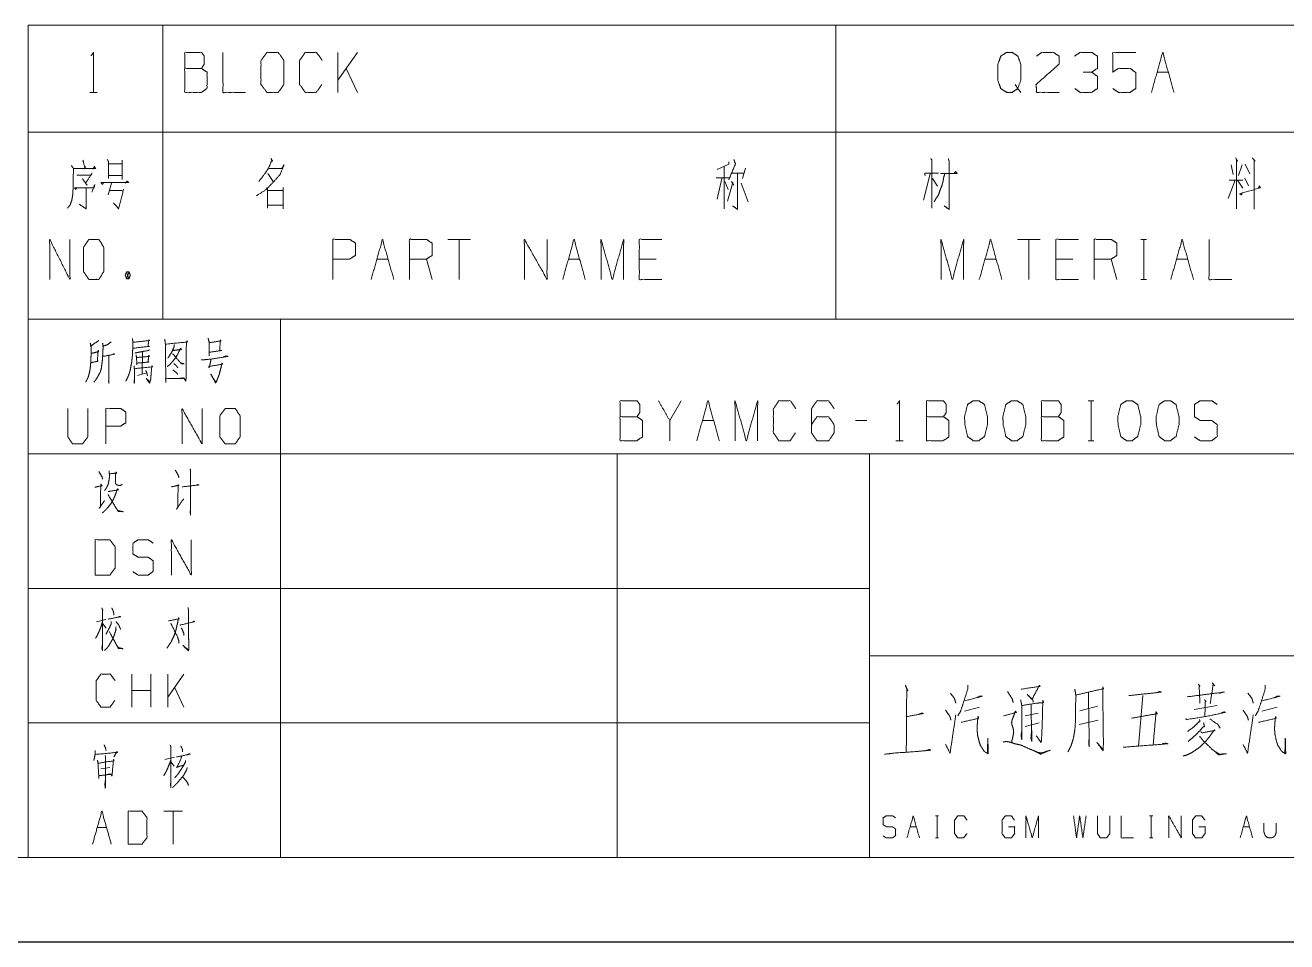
# Model space of a CAD drawing. Header units: millimetres. Extents: x 2210 to 79821, y -19430 to 2344.
# Drawn here: x 2444.6 to 2519.6, y 1492.8 to 1547.3 of the extents above; entities that cross this region are included whole.
import ezdxf

# ---------------------------------------------------------------- set-up
doc = ezdxf.new("R2010")
doc.units = ezdxf.units.MM
doc.layers.add('101', color=7, linetype='Continuous', true_color=0xffffff)

msp = doc.modelspace()

# ---------------------------------------------------------------- linework, layer by layer
msp.add_line((2209.782, 1492.822), (13049.157, 1492.822))
at = {"layer": '101', "color": 72, "linetype": 'Continuous', "lineweight": 18}
for p, q in [((2444.782, 1547.284), (2444.782, 1540.934)), ((2444.782, 1547.284), (2452.782, 1547.284)), ((2452.782, 1547.284), (2452.782, 1540.934)), ((2452.782, 1547.284), (2492.782, 1547.284)), ((2492.782, 1547.284), (2492.782, 1540.934)), ((2492.782, 1547.284), (2522.782, 1547.284)), ((2464.353, 1545.672), (2463.187, 1544.022)), ((2463.187, 1543.297), (2463.187, 1545.672)), ((2464.353, 1543.297), (2463.682, 1544.722)), ((2511.869, 1544.497), (2512.54, 1544.497)), ((2448.451, 1543.297), (2448.875, 1543.297)), ((2444.782, 1540.934), (2452.782, 1540.934)), ((2444.782, 1540.934), (2444.782, 1529.822)), ((2452.782, 1540.934), (2492.782, 1540.934)), ((2452.782, 1540.934), (2452.782, 1529.822)), ((2492.782, 1540.934), (2522.782, 1540.934)), ((2492.782, 1540.934), (2492.782, 1529.822)), ((2450.373, 1539.272), (2450.373, 1538.122)), ((2449.542, 1539.047), (2450.358, 1539.047)), ((2459.013, 1538.472), (2459.331, 1537.997)), ((2486.136, 1538.897), (2486.136, 1536.372)), ((2486.561, 1538.497), (2487.338, 1538.497)), ((2487.409, 1538.797), (2487.232, 1538.172)), ((2498.383, 1538.447), (2497.994, 1536.897)), ((2516.276, 1538.997), (2516.4, 1538.422)), ((2516.93, 1538.997), (2516.718, 1538.347)), ((2517.107, 1539.022), (2517.39, 1538.447)), ((2449.542, 1538.347), (2450.358, 1538.347)), ((2449.73, 1537.897), (2449.542, 1537.197)), ((2485.659, 1538.222), (2486.419, 1538.222)), ((2485.995, 1538.172), (2485.73, 1536.947)), ((2486.172, 1537.997), (2486.384, 1537.522)), ((2486.649, 1537.947), (2486.331, 1536.822)), ((2486.578, 1537.997), (2486.72, 1537.772)), ((2487.162, 1537.897), (2487.568, 1536.797)), ((2498.524, 1538.172), (2498.825, 1537.722)), ((2516.506, 1538.072), (2516.1, 1536.997)), ((2516.153, 1538.072), (2516.966, 1538.072)), ((2516.648, 1538.072), (2516.966, 1537.597)), ((2517.089, 1538.197), (2517.302, 1537.747)), ((2449.589, 1537.472), (2450.373, 1537.472)), ((2471.061, 1534.559), (2469.717, 1534.559)), ((2470.389, 1534.559), (2470.389, 1532.184)), ((2504.925, 1534.559), (2503.582, 1534.559)), ((2504.253, 1534.559), (2504.253, 1532.184)), ((2510.906, 1534.559), (2511.242, 1534.559)), ((2511.083, 1534.559), (2511.083, 1532.184)), ((2465.5, 1533.384), (2466.172, 1533.384)), ((2468.784, 1532.184), (2468.448, 1533.384)), ((2476.883, 1533.384), (2477.554, 1533.384)), ((2482.107, 1533.384), (2481.1, 1533.384)), ((2501.641, 1533.384), (2502.313, 1533.384)), ((2506.866, 1533.384), (2505.858, 1533.384)), ((2509.478, 1532.184), (2509.142, 1533.384)), ((2513.024, 1533.384), (2513.695, 1533.384)), ((2450.628, 1532.634), (2450.769, 1532.209)), ((2510.906, 1532.184), (2511.242, 1532.184)), ((2444.782, 1529.822), (2452.782, 1529.822)), ((2452.782, 1529.822), (2492.782, 1529.822)), ((2492.782, 1529.822), (2522.782, 1529.822)), ((2451.574, 1527.869), (2451.558, 1526.567)), ((2451.277, 1526.478), (2451.824, 1526.633)), ((2483.578, 1524.972), (2482.907, 1523.797)), ((2507.771, 1524.972), (2508.107, 1524.972)), ((2507.948, 1524.972), (2507.948, 1522.597)), ((2484.847, 1523.797), (2485.519, 1523.797)), ((2494.625, 1523.797), (2493.953, 1523.797)), ((2496.353, 1522.597), (2496.778, 1522.597)), ((2507.771, 1522.597), (2508.107, 1522.597)), ((2449.399, 1511.972), (2448.842, 1511.827)), ((2449.208, 1511.723), (2449.413, 1511.454)), ((2450.949, 1506.766), (2450.949, 1508.732)), ((2452.062, 1506.766), (2452.062, 1508.732)), ((2453.071, 1506.766), (2453.071, 1508.732)), ((2454.037, 1508.732), (2453.071, 1507.366)), ((2452.062, 1507.759), (2450.949, 1507.759)), ((2454.037, 1506.766), (2453.481, 1507.946)), ((2511.029, 1507.448), (2510.761, 1504.447)), ((2500.421, 1506.517), (2501.324, 1506.758)), ((2504.03, 1506.241), (2504.811, 1506.413)), ((2508.322, 1506.827), (2507.274, 1506.551)), ((2514.077, 1506.62), (2515.443, 1506.862)), ((2518.101, 1506.517), (2519.003, 1506.758)), ((2504.03, 1505.62), (2504.86, 1505.827)), ((2507.249, 1505.723), (2508.371, 1505.999)), ((2453.477, 1503.786), (2452.907, 1503.662)), ((2453.272, 1503.496), (2453.463, 1503.248)), ((2449.103, 1503.103), (2449.629, 1503.186)), ((2453.96, 1500.588), (2452.848, 1500.588)), ((2453.404, 1500.588), (2453.404, 1498.621)), ((2498.695, 1500.307), (2498.88, 1500.307)), ((2498.792, 1500.307), (2498.792, 1498.996)), ((2511.424, 1500.307), (2511.609, 1500.307)), ((2511.521, 1500.307), (2511.521, 1498.996)), ((2448.883, 1499.615), (2449.439, 1499.615)), ((2497.192, 1499.658), (2497.563, 1499.658)), ((2516.993, 1499.658), (2517.364, 1499.658)), ((2498.695, 1498.996), (2498.88, 1498.996)), ((2511.424, 1498.996), (2511.609, 1498.996))]:
    msp.add_line(p, q, dxfattribs=at)
at = {"layer": '101', "color": 133, "linetype": 'Continuous', "lineweight": 18}
for p, q in [((2444.782, 1529.822), (2444.782, 1497.822)), ((2444.782, 1529.822), (2624.782, 1529.822)), ((2459.782, 1529.822), (2459.782, 1497.822)), ((2444.782, 1521.822), (2624.782, 1521.822)), ((2479.782, 1521.822), (2479.782, 1497.822)), ((2494.782, 1521.822), (2494.782, 1497.822)), ((2444.782, 1513.822), (2494.782, 1513.822)), ((2494.782, 1509.822), (2603.782, 1509.822)), ((2444.782, 1505.822), (2494.782, 1505.822)), ((2234.782, 1497.822), (2624.782, 1497.822)), ((2444.782, 1497.822), (2624.782, 1497.822)), ((2209.782, 1492.822), (2629.782, 1492.822))]:
    msp.add_line(p, q, dxfattribs=at)
at = {"layer": '101', "color": 72, "linetype": 'Continuous', "lineweight": 18}
for points, knots in [([(2448.521, 1545.472), (2448.663, 1545.672), (2448.663, 1543.297)], [0, 0, 0.093491, 1, 1]), ([(2454.081, 1544.722), (2454.081, 1545.672), (2455.088, 1545.672), (2455.247, 1545.447), (2455.247, 1544.972), (2455.088, 1544.722), (2454.081, 1544.722), (2454.081, 1543.297), (2455.071, 1543.297), (2455.407, 1543.522), (2455.407, 1544.497), (2455.088, 1544.722)], [0, 0, 0.115917, 0.238846, 0.272468, 0.330427, 0.366584, 0.489512, 0.663388, 0.78416, 0.833484, 0.952452, 1, 1]), ([(2456.357, 1545.672), (2456.357, 1543.297), (2457.701, 1543.297)], [0, 0, 0.638733, 1, 1]), ([(2458.97, 1543.297), (2459.641, 1543.297), (2459.977, 1543.772), (2459.977, 1545.197), (2459.641, 1545.672), (2458.97, 1545.672), (2458.616, 1545.197), (2458.616, 1543.772), (2458.97, 1543.297)], [0, 0, 0.102684, 0.191619, 0.409477, 0.498411, 0.601095, 0.691619, 0.909477, 1, 1]), ([(2462.236, 1543.772), (2461.9, 1543.297), (2461.246, 1543.297), (2460.91, 1543.772), (2460.91, 1545.197), (2461.246, 1545.672), (2461.918, 1545.672), (2462.254, 1545.197)], [0, 0, 0.11457, 0.243368, 0.357935, 0.638584, 0.753151, 0.88543, 1, 1]), ([(2503.435, 1543.772), (2503.594, 1543.522), (2503.258, 1543.297), (2502.922, 1543.297), (2502.586, 1543.522), (2502.409, 1543.997), (2502.409, 1544.972), (2502.586, 1545.447), (2502.922, 1545.672), (2503.258, 1545.672), (2503.594, 1545.447), (2503.77, 1544.972), (2503.77, 1544.022), (2503.594, 1543.522), (2503.77, 1543.297)], [0, 0, 0.043279, 0.102317, 0.151367, 0.210407, 0.284429, 0.426831, 0.500853, 0.559894, 0.608944, 0.667982, 0.742004, 0.880755, 0.958211, 1, 1]), ([(2504.704, 1545.447), (2505.022, 1545.672), (2505.711, 1545.672), (2506.047, 1545.447), (2506.047, 1544.972), (2504.686, 1543.772), (2504.704, 1543.297), (2506.047, 1543.297)], [0, 0, 0.069691, 0.192979, 0.265274, 0.350227, 0.674741, 0.759752, 1, 1]), ([(2507.988, 1544.497), (2508.323, 1544.722), (2508.323, 1545.447), (2507.988, 1545.672), (2507.298, 1545.672), (2506.962, 1545.447)], [0, 0, 0.153872, 0.429851, 0.583723, 0.846122, 1, 1]), ([(2509.239, 1543.522), (2509.575, 1543.297), (2510.264, 1543.297), (2510.6, 1543.522), (2510.6, 1544.472), (2510.264, 1544.722), (2509.575, 1544.722), (2509.239, 1544.497), (2509.239, 1545.672), (2510.6, 1545.672)], [0, 0, 0.062229, 0.168345, 0.230571, 0.376816, 0.441264, 0.547379, 0.609609, 0.79049, 1, 1]), ([(2506.98, 1543.522), (2507.298, 1543.297), (2507.988, 1543.297), (2508.323, 1543.522), (2508.323, 1544.247), (2507.988, 1544.497), (2507.475, 1544.497)], [0, 0, 0.124123, 0.34369, 0.472445, 0.703376, 0.836727, 1, 1]), ([(2448.035, 1539.272), (2448.145, 1538.822), (2448.177, 1538.897), (2448.13, 1538.722)], [0, 0, 0.638265, 0.750293, 1, 1]), ([(2449.479, 1539.297), (2449.558, 1539.197), (2449.558, 1538.172)], [0, 0, 0.110318, 1, 1]), ([(2459.208, 1539.372), (2459.314, 1539.197), (2459.261, 1539.272), (2459.066, 1538.797), (2458.836, 1538.447), (2458.483, 1537.997)], [0, 0, 0.113643, 0.164652, 0.449685, 0.682203, 1, 1]), ([(2486.72, 1539.297), (2486.808, 1539.047), (2486.419, 1538.097)], [0, 0, 0.205285, 1, 1]), ([(2498.418, 1539.372), (2498.489, 1539.272), (2498.489, 1536.422)], [0, 0, 0.041199, 1, 1]), ([(2499.461, 1539.347), (2499.514, 1539.197), (2499.514, 1536.347), (2499.213, 1536.547)], [0, 0, 0.047209, 0.892896, 1, 1]), ([(2516.542, 1539.397), (2516.648, 1539.197), (2516.595, 1539.272), (2516.595, 1536.372)], [0, 0, 0.070344, 0.098885, 1, 1]), ([(2517.531, 1539.397), (2517.708, 1539.197), (2517.637, 1539.272), (2517.637, 1536.347)], [0, 0, 0.081006, 0.11229, 1, 1]), ([(2447.345, 1538.947), (2447.471, 1538.772), (2447.439, 1537.272), (2447.376, 1536.897), (2447.267, 1536.597), (2447.125, 1536.422)], [0, 0, 0.081566, 0.649824, 0.793832, 0.914832, 1, 1]), ([(2447.486, 1538.772), (2448.788, 1538.772), (2448.71, 1538.897), (2448.632, 1538.722)], [0, 0, 0.79327, 0.883171, 1, 1]), ([(2447.675, 1538.372), (2448.49, 1538.372), (2448.584, 1538.497), (2448.192, 1537.897), (2448.286, 1537.772), (2448.004, 1538.172)], [0, 0, 0.349352, 0.41636, 0.723317, 0.790325, 1, 1]), ([(2459.101, 1538.772), (2459.862, 1538.772), (2459.985, 1538.997), (2459.755, 1538.422), (2459.331, 1537.947), (2458.925, 1537.522), (2458.341, 1537.147)], [0, 0, 0.213824, 0.286066, 0.460275, 0.639447, 0.80491, 1, 1]), ([(2486.419, 1539.172), (2486.419, 1539.022), (2485.73, 1538.722)], [0, 0, 0.166335, 1, 1]), ([(2486.932, 1538.497), (2486.932, 1536.347), (2486.649, 1536.547)], [0, 0, 0.861245, 1, 1]), ([(2498.082, 1538.347), (2498.065, 1538.497), (2498.878, 1538.497)], [0, 0, 0.156667, 1, 1]), ([(2499.249, 1538.447), (2499.178, 1538.197), (2499.143, 1537.972), (2499.072, 1537.722), (2498.966, 1537.472), (2498.878, 1537.197), (2498.736, 1536.997), (2498.63, 1536.797)], [0, 0, 0.146031, 0.274053, 0.420084, 0.572724, 0.735083, 0.872755, 1, 1]), ([(2499.001, 1538.472), (2499.991, 1538.472), (2499.903, 1538.597), (2499.797, 1538.472)], [0, 0, 0.757413, 0.874554, 1, 1]), ([(2447.69, 1537.647), (2447.596, 1537.522), (2447.549, 1537.622), (2448.694, 1537.622), (2448.741, 1537.822), (2448.569, 1537.372)], [0, 0, 0.074524, 0.127161, 0.67261, 0.770465, 1, 1]), ([(2449.244, 1537.897), (2449.197, 1537.822), (2449.103, 1537.947), (2450.75, 1537.947), (2450.656, 1538.022), (2450.546, 1537.897)], [0, 0, 0.040633, 0.112439, 0.86841, 0.923643, 1, 1]), ([(2516.93, 1537.322), (2516.877, 1537.197), (2516.771, 1537.272), (2518.009, 1537.622), (2517.956, 1537.747), (2517.885, 1537.597)], [0, 0, 0.073272, 0.143369, 0.837239, 0.91051, 1, 1]), ([(2448.224, 1537.647), (2448.224, 1536.372), (2447.816, 1536.647)], [0, 0, 0.721581, 1, 1]), ([(2450.452, 1537.547), (2450.154, 1536.372), (2449.856, 1536.722)], [0, 0, 0.725031, 1, 1]), ([(2458.942, 1537.622), (2458.995, 1537.547), (2458.995, 1536.422), (2458.995, 1536.597), (2459.932, 1536.597), (2459.932, 1536.372), (2459.932, 1537.647), (2459.932, 1537.472), (2459.031, 1537.472)], [0, 0, 0.018725, 0.248079, 0.283757, 0.474741, 0.520613, 0.780549, 0.816226, 1, 1]), ([(2446.061, 1532.184), (2446.061, 1534.559), (2447.254, 1532.184), (2447.254, 1534.559)], [0, 0, 0.320621, 0.679379, 1, 1]), ([(2448.384, 1532.184), (2448.98, 1532.184), (2449.278, 1532.659), (2449.278, 1534.084), (2448.98, 1534.559), (2448.384, 1534.559), (2448.07, 1534.084), (2448.07, 1532.659), (2448.384, 1532.184)], [0, 0, 0.094594, 0.183574, 0.409674, 0.498654, 0.593248, 0.683574, 0.909674, 1, 1]), ([(2462.888, 1532.184), (2462.888, 1534.559), (2463.895, 1534.559), (2464.231, 1534.334), (2464.231, 1533.609), (2463.878, 1533.384), (2462.888, 1533.384)], [0, 0, 0.401146, 0.571314, 0.639588, 0.762043, 0.832817, 1, 1]), ([(2467.441, 1532.184), (2467.441, 1534.559), (2468.448, 1534.559), (2468.784, 1534.334), (2468.784, 1533.609), (2468.448, 1533.384), (2467.441, 1533.384)], [0, 0, 0.400952, 0.571034, 0.639278, 0.761674, 0.829918, 1, 1]), ([(2474.27, 1532.184), (2474.27, 1534.559), (2475.614, 1532.184), (2475.614, 1534.559)], [0, 0, 0.317574, 0.682426, 1, 1]), ([(2478.823, 1532.184), (2478.823, 1534.559), (2479.495, 1532.184), (2480.166, 1534.559), (2480.166, 1532.184)], [0, 0, 0.245192, 0.5, 0.754808, 1, 1]), ([(2482.443, 1532.184), (2481.1, 1532.184), (2481.1, 1534.559), (2482.443, 1534.559)], [0, 0, 0.26539, 0.73461, 1, 1]), ([(2499.029, 1532.184), (2499.029, 1534.559), (2499.701, 1532.184), (2500.372, 1534.559), (2500.372, 1532.184)], [0, 0, 0.245192, 0.5, 0.754808, 1, 1]), ([(2507.202, 1532.184), (2505.858, 1532.184), (2505.858, 1534.559), (2507.202, 1534.559)], [0, 0, 0.26539, 0.73461, 1, 1]), ([(2508.135, 1532.184), (2508.135, 1534.559), (2509.142, 1534.559), (2509.478, 1534.334), (2509.478, 1533.609), (2509.142, 1533.384), (2508.135, 1533.384)], [0, 0, 0.400952, 0.571034, 0.639278, 0.761674, 0.829918, 1, 1]), ([(2514.964, 1534.559), (2514.964, 1532.184), (2516.307, 1532.184)], [0, 0, 0.638733, 1, 1]), ([(2450.628, 1532.209), (2450.769, 1532.209), (2450.847, 1532.434), (2450.769, 1532.634), (2450.628, 1532.634), (2450.549, 1532.434), (2450.628, 1532.209), (2450.769, 1532.634)], [0, 0, 0.086283, 0.23189, 0.363169, 0.449452, 0.580731, 0.726338, 1, 1]), ([(2448.983, 1528.554), (2448.921, 1528.51), (2448.499, 1528.223), (2448.468, 1528.399), (2448.515, 1528.223), (2448.515, 1527.649), (2448.499, 1527.295), (2448.484, 1527.052), (2448.452, 1526.81), (2448.406, 1526.589), (2448.343, 1526.368), (2448.265, 1526.213), (2448.203, 1526.081)], [0, 0, 0.024363, 0.186803, 0.243942, 0.302154, 0.485023, 0.597668, 0.675195, 0.753199, 0.825098, 0.898191, 0.953346, 1, 1]), ([(2448.546, 1527.229), (2448.577, 1527.251), (2448.936, 1527.317), (2448.89, 1527.295), (2448.936, 1527.98), (2448.968, 1527.891), (2448.53, 1527.781)], [0, 0, 0.022681, 0.239273, 0.269981, 0.676983, 0.732557, 1, 1]), ([(2449.717, 1528.466), (2449.467, 1528.289), (2449.233, 1528.223), (2449.202, 1528.399), (2449.233, 1528.134), (2449.217, 1527.869), (2449.202, 1527.582), (2449.186, 1527.339), (2449.155, 1527.119), (2449.124, 1526.876), (2449.077, 1526.699), (2448.999, 1526.567), (2448.921, 1526.412), (2448.843, 1526.28), (2448.765, 1526.169), (2448.687, 1526.081)], [0, 0, 0.096323, 0.172941, 0.229419, 0.31342, 0.396988, 0.487497, 0.564126, 0.634338, 0.711439, 0.768976, 0.817389, 0.871907, 0.92032, 0.962889, 1, 1]), ([(2450.981, 1528.664), (2450.996, 1528.466), (2450.996, 1528.112), (2450.981, 1527.781), (2450.965, 1527.56), (2450.934, 1527.273), (2450.887, 1527.03), (2450.84, 1526.765), (2450.778, 1526.567), (2450.7, 1526.368), (2450.575, 1526.125)], [0, 0, 0.076501, 0.212087, 0.339339, 0.424292, 0.535104, 0.630036, 0.733301, 0.813244, 0.895184, 1, 1]), ([(2451.028, 1528.443), (2451.995, 1528.554), (2451.949, 1528.598), (2451.902, 1528.201), (2451.98, 1528.201), (2451.012, 1528.09)], [0, 0, 0.39108, 0.416924, 0.577585, 0.60892, 1, 1]), ([(2451.98, 1528.002), (2451.933, 1527.958), (2451.543, 1527.891), (2451.324, 1527.847), (2451.121, 1527.803)], [0, 0, 0.07226, 0.516589, 0.766867, 1, 1]), ([(2452.9, 1528.62), (2452.932, 1528.333), (2452.963, 1526.059), (2452.947, 1526.302), (2454.055, 1526.302), (2453.977, 1526.324), (2453.821, 1526.302)], [0, 0, 0.069512, 0.617083, 0.675676, 0.942511, 0.962039, 1, 1]), ([(2452.947, 1528.333), (2454.258, 1528.466), (2454.212, 1528.532), (2454.18, 1528.333), (2454.165, 1526.346), (2454.149, 1526.125), (2454.04, 1526.302)], [0, 0, 0.32813, 0.348326, 0.398409, 0.893176, 0.948286, 1, 1]), ([(2453.384, 1527.98), (2453.447, 1527.958), (2453.884, 1528.024), (2453.837, 1528.09), (2453.634, 1527.671), (2453.478, 1527.45), (2453.337, 1527.273), (2453.197, 1527.119), (2453.041, 1527.008)], [0, 0, 0.033928, 0.260451, 0.302015, 0.540804, 0.679359, 0.795007, 0.902031, 1, 1]), ([(2453.462, 1528.311), (2453.462, 1528.201), (2453.322, 1527.869), (2453.15, 1527.604), (2453.072, 1527.494)], [0, 0, 0.119857, 0.510439, 0.853216, 1, 1]), ([(2455.475, 1528.686), (2455.538, 1528.421), (2455.538, 1527.649), (2455.538, 1527.847), (2456.287, 1527.958), (2456.162, 1527.958), (2456.194, 1528.51), (2456.209, 1528.598), (2456.24, 1528.532), (2456.131, 1528.51), (2455.538, 1528.421)], [0, 0, 0.076615, 0.294118, 0.350048, 0.563217, 0.598361, 0.753969, 0.779212, 0.799823, 0.831203, 1, 1]), ([(2449.217, 1527.604), (2449.92, 1527.737), (2449.873, 1527.759), (2449.795, 1527.715)], [0, 0, 0.834819, 0.895271, 1, 1]), ([(2449.576, 1527.649), (2449.576, 1526.015), (2449.561, 1526.125), (2449.576, 1526.302)], [0, 0, 0.849785, 0.907773, 1, 1]), ([(2451.199, 1527.693), (2451.215, 1527.538), (2451.246, 1527.097), (2451.231, 1527.207), (2451.964, 1527.273), (2451.902, 1527.273), (2451.949, 1527.671), (2451.98, 1527.604), (2451.215, 1527.538)], [0, 0, 0.056492, 0.217482, 0.258029, 0.525926, 0.548635, 0.694164, 0.720796, 1, 1]), ([(2453.353, 1527.737), (2453.4, 1527.737), (2453.884, 1527.163), (2454.055, 1527.163), (2453.884, 1527.207), (2453.806, 1527.251)], [0, 0, 0.037884, 0.645156, 0.784053, 0.927468, 1, 1]), ([(2455.054, 1527.406), (2455.257, 1527.406), (2455.663, 1527.45), (2456.662, 1527.604), (2456.553, 1527.627), (2456.396, 1527.582)], [0, 0, 0.107045, 0.322389, 0.855631, 0.914429, 1, 1]), ([(2455.647, 1527.45), (2455.538, 1526.92), (2455.507, 1527.008), (2456.334, 1527.141), (2456.287, 1527.229), (2456.287, 1527.141), (2456.194, 1526.765), (2456.131, 1526.523), (2456.053, 1526.324), (2455.991, 1526.169), (2455.944, 1526.059), (2455.913, 1526.037), (2455.632, 1526.545), (2455.928, 1526.081)], [0, 0, 0.136367, 0.159976, 0.371153, 0.396349, 0.418608, 0.516111, 0.579315, 0.633124, 0.675136, 0.705359, 0.714999, 0.861275, 1, 1]), ([(2451.074, 1527.052), (2451.09, 1526.854), (2451.106, 1526.346), (2451.09, 1526.015), (2451.074, 1526.103), (2451.106, 1526.324)], [0, 0, 0.147471, 0.523365, 0.768668, 0.835023, 1, 1]), ([(2451.106, 1526.876), (2452.167, 1526.986), (2452.136, 1527.052), (2452.12, 1526.942), (2452.074, 1526.434), (2452.058, 1526.235), (2451.995, 1526.015), (2451.793, 1526.302), (2452.011, 1526.081)], [0, 0, 0.374083, 0.399749, 0.43883, 0.61759, 0.687459, 0.767887, 0.891105, 1, 1]), ([(2451.777, 1526.765), (2451.839, 1526.589), (2451.871, 1526.456)], [0, 0, 0.579215, 1, 1]), ([(2453.369, 1526.81), (2453.572, 1526.655), (2453.665, 1526.545)], [0, 0, 0.637944, 1, 1]), ([(2453.431, 1527.185), (2453.603, 1527.03), (2453.681, 1526.92)], [0, 0, 0.630834, 1, 1]), ([(2479.959, 1524.022), (2479.959, 1524.972), (2480.966, 1524.972), (2481.125, 1524.747), (2481.125, 1524.272), (2480.966, 1524.022), (2479.959, 1524.022), (2479.959, 1522.597), (2480.948, 1522.597), (2481.284, 1522.822), (2481.284, 1523.797), (2480.966, 1524.022)], [0, 0, 0.115917, 0.238848, 0.272469, 0.330428, 0.366583, 0.489514, 0.663389, 0.784164, 0.833487, 0.952454, 1, 1]), ([(2482.907, 1522.597), (2482.907, 1523.797), (2482.235, 1524.972)], [0, 0, 0.469959, 1, 1]), ([(2484.511, 1522.597), (2485.183, 1524.972), (2485.855, 1522.597)], [0, 0, 0.499999, 1, 1]), ([(2486.788, 1522.597), (2486.788, 1524.972), (2487.46, 1522.597), (2488.131, 1524.972), (2488.131, 1522.597)], [0, 0, 0.245192, 0.5, 0.754808, 1, 1]), ([(2490.39, 1523.072), (2490.054, 1522.597), (2489.4, 1522.597), (2489.064, 1523.072), (2489.064, 1524.497), (2489.4, 1524.972), (2490.072, 1524.972), (2490.408, 1524.497)], [0, 0, 0.11457, 0.243368, 0.357936, 0.638584, 0.753152, 0.88543, 1, 1]), ([(2491.341, 1523.547), (2491.659, 1524.022), (2492.348, 1524.022), (2492.684, 1523.547), (2492.684, 1523.072), (2492.348, 1522.597), (2491.659, 1522.597), (2491.341, 1523.072), (2491.341, 1524.497), (2491.659, 1524.972), (2492.348, 1524.972), (2492.684, 1524.497)], [0, 0, 0.076962, 0.169762, 0.248073, 0.312018, 0.39033, 0.48313, 0.560092, 0.751927, 0.828889, 0.921689, 1, 1]), ([(2496.424, 1524.772), (2496.566, 1524.972), (2496.566, 1522.597)], [0, 0, 0.093486, 1, 1]), ([(2498.17, 1524.022), (2498.17, 1524.972), (2499.178, 1524.972), (2499.337, 1524.747), (2499.337, 1524.272), (2499.178, 1524.022), (2498.17, 1524.022), (2498.17, 1522.597), (2499.16, 1522.597), (2499.496, 1522.822), (2499.496, 1523.797), (2499.178, 1524.022)], [0, 0, 0.115917, 0.238845, 0.272468, 0.330427, 0.366583, 0.489512, 0.663388, 0.78416, 0.833484, 0.952452, 1, 1]), ([(2501.278, 1522.597), (2501.613, 1522.847), (2501.79, 1523.547), (2501.79, 1524.022), (2501.613, 1524.747), (2501.278, 1524.972), (2500.942, 1524.972), (2500.606, 1524.747), (2500.429, 1524.022), (2500.447, 1523.547), (2500.606, 1522.847), (2500.942, 1522.597), (2501.278, 1522.597)], [0, 0, 0.067524, 0.183971, 0.260583, 0.380943, 0.446139, 0.500306, 0.565503, 0.685862, 0.762528, 0.878309, 0.945833, 1, 1]), ([(2503.554, 1522.597), (2503.89, 1522.847), (2504.067, 1523.547), (2504.067, 1524.022), (2503.89, 1524.747), (2503.554, 1524.972), (2503.218, 1524.972), (2502.882, 1524.747), (2502.706, 1524.022), (2502.723, 1523.547), (2502.882, 1522.847), (2503.218, 1522.597), (2503.554, 1522.597)], [0, 0, 0.067524, 0.183971, 0.260583, 0.380943, 0.446139, 0.500306, 0.565503, 0.685862, 0.762528, 0.878309, 0.945833, 1, 1]), ([(2505, 1524.022), (2505, 1524.972), (2506.007, 1524.972), (2506.166, 1524.747), (2506.166, 1524.272), (2506.007, 1524.022), (2505, 1524.022), (2505, 1522.597), (2505.99, 1522.597), (2506.325, 1522.822), (2506.325, 1523.797), (2506.007, 1524.022)], [0, 0, 0.115917, 0.238847, 0.27247, 0.330428, 0.366585, 0.489515, 0.66339, 0.784165, 0.833487, 0.952454, 1, 1]), ([(2510.383, 1522.597), (2510.719, 1522.847), (2510.896, 1523.547), (2510.896, 1524.022), (2510.719, 1524.747), (2510.383, 1524.972), (2510.048, 1524.972), (2509.712, 1524.747), (2509.535, 1524.022), (2509.553, 1523.547), (2509.712, 1522.847), (2510.048, 1522.597), (2510.383, 1522.597)], [0, 0, 0.067527, 0.183973, 0.260585, 0.380944, 0.446144, 0.500307, 0.565506, 0.685865, 0.76253, 0.87831, 0.945837, 1, 1]), ([(2512.66, 1522.597), (2512.996, 1522.847), (2513.173, 1523.547), (2513.173, 1524.022), (2512.996, 1524.747), (2512.66, 1524.972), (2512.324, 1524.972), (2511.988, 1524.747), (2511.812, 1524.022), (2511.829, 1523.547), (2511.988, 1522.847), (2512.324, 1522.597), (2512.66, 1522.597)], [0, 0, 0.067524, 0.183971, 0.260583, 0.380943, 0.446139, 0.500306, 0.565503, 0.685862, 0.762528, 0.878309, 0.945833, 1, 1]), ([(2514.088, 1522.822), (2514.424, 1522.597), (2515.113, 1522.597), (2515.449, 1522.847), (2515.449, 1523.547), (2515.113, 1523.797), (2514.442, 1523.797), (2514.088, 1524.022), (2514.088, 1524.747), (2514.442, 1524.972), (2515.113, 1524.972), (2515.449, 1524.747)], [0, 0, 0.068034, 0.184057, 0.25452, 0.372336, 0.442799, 0.555843, 0.626371, 0.748394, 0.818922, 0.931966, 1, 1]), ([(2447.139, 1524.502), (2447.139, 1522.824), (2447.42, 1522.405), (2448.013, 1522.405), (2448.325, 1522.824), (2448.325, 1524.502)], [0, 0, 0.33715, 0.438599, 0.557782, 0.66285, 1, 1]), ([(2449.401, 1522.405), (2449.401, 1524.502), (2450.291, 1524.502), (2450.588, 1524.303), (2450.588, 1523.663), (2450.276, 1523.464), (2449.401, 1523.464)], [0, 0, 0.401145, 0.571312, 0.639588, 0.762043, 0.832818, 1, 1]), ([(2453.927, 1522.405), (2453.927, 1524.502), (2455.114, 1522.405), (2455.114, 1524.502)], [0, 0, 0.317575, 0.682425, 1, 1]), ([(2456.487, 1522.405), (2457.08, 1522.405), (2457.377, 1522.824), (2457.377, 1524.083), (2457.08, 1524.502), (2456.487, 1524.502), (2456.175, 1524.083), (2456.175, 1522.824), (2456.487, 1522.405)], [0, 0, 0.102684, 0.19162, 0.409478, 0.498414, 0.601098, 0.69162, 0.909478, 1, 1]), ([(2448.981, 1520.761), (2449.168, 1520.452), (2449.199, 1520.32)], [0, 0, 0.726452, 1, 1]), ([(2449.589, 1520.805), (2449.605, 1520.607), (2449.605, 1520.386), (2449.574, 1520.187), (2449.527, 1519.988), (2449.464, 1519.856), (2449.402, 1519.745), (2449.324, 1519.635)], [0, 0, 0.161539, 0.340478, 0.503498, 0.668955, 0.787647, 0.890428, 1, 1]), ([(2449.621, 1520.629), (2450.042, 1520.673), (2450.011, 1520.739), (2449.964, 1520.562), (2449.964, 1520.408), (2449.964, 1520.121), (2449.98, 1520.055), (2450.011, 1519.988), (2450.073, 1519.966), (2450.151, 1519.944), (2450.261, 1519.944), (2450.323, 1519.966), (2450.37, 1520.01)], [0, 0, 0.256861, 0.301243, 0.412007, 0.505689, 0.679669, 0.720918, 0.765306, 0.805452, 0.854617, 0.920845, 0.960991, 1, 1]), ([(2453.522, 1520.849), (2453.709, 1520.518), (2453.741, 1520.386)], [0, 0, 0.736529, 1, 1]), ([(2454.412, 1520.916), (2454.427, 1520.761), (2454.427, 1518.178), (2454.412, 1518.354), (2454.427, 1518.575)], [0, 0, 0.049515, 0.872926, 0.929447, 1, 1]), ([(2448.746, 1519.834), (2449.168, 1519.922), (2449.105, 1520.01), (2449.09, 1519.834), (2449.074, 1518.664), (2448.996, 1518.575), (2449.324, 1519.039)], [0, 0, 0.167422, 0.209474, 0.278414, 0.733408, 0.779231, 1, 1]), ([(2449.527, 1519.569), (2450.136, 1519.679), (2450.089, 1519.745), (2449.948, 1519.348), (2449.87, 1519.171), (2449.792, 1519.017), (2449.667, 1518.818), (2449.527, 1518.641), (2449.386, 1518.487), (2449.277, 1518.377), (2449.183, 1518.31)], [0, 0, 0.254941, 0.288363, 0.462053, 0.541623, 0.612966, 0.709673, 0.80267, 0.888733, 0.952733, 1, 1]), ([(2453.288, 1519.856), (2453.725, 1519.944), (2453.694, 1519.988), (2453.663, 1518.619), (2453.6, 1518.531), (2454.022, 1519.149)], [0, 0, 0.163595, 0.183435, 0.685805, 0.725489, 1, 1]), ([(2453.928, 1519.856), (2454.943, 1519.966), (2454.88, 1519.988), (2454.755, 1519.944)], [0, 0, 0.837047, 0.891364, 1, 1]), ([(2449.511, 1519.37), (2449.542, 1519.37), (2450.12, 1518.399), (2450.417, 1518.377), (2450.12, 1518.443), (2450.042, 1518.531)], [0, 0, 0.016597, 0.617583, 0.775731, 0.937327, 1, 1]), ([(2448.762, 1514.612), (2449.636, 1514.612), (2449.948, 1515.031), (2449.948, 1516.29), (2449.636, 1516.709), (2448.762, 1516.709), (2448.762, 1514.612)], [0, 0, 0.142136, 0.227161, 0.43179, 0.516816, 0.658952, 1, 1]), ([(2451.009, 1514.811), (2451.306, 1514.612), (2451.915, 1514.612), (2452.211, 1514.833), (2452.211, 1515.451), (2451.915, 1515.672), (2451.322, 1515.672), (2451.009, 1515.87), (2451.009, 1516.511), (2451.322, 1516.709), (2451.915, 1516.709), (2452.211, 1516.511)], [0, 0, 0.068036, 0.184055, 0.254519, 0.372335, 0.4428, 0.555844, 0.62637, 0.748394, 0.81892, 0.931964, 1, 1]), ([(2453.288, 1514.612), (2453.288, 1516.709), (2454.474, 1514.612), (2454.474, 1516.709)], [0, 0, 0.317575, 0.682425, 1, 1]), ([(2449.15, 1512.655), (2449.223, 1512.531), (2449.194, 1512.572), (2449.194, 1510.13), (2449.164, 1510.274), (2449.194, 1510.481)], [0, 0, 0.048142, 0.065074, 0.880813, 0.930182, 1, 1]), ([(2449.75, 1512.655), (2449.838, 1512.469), (2449.867, 1512.344), (2449.867, 1512.22)], [0, 0, 0.449924, 0.728677, 1, 1]), ([(2454.286, 1512.676), (2454.315, 1512.448), (2454.315, 1510.875), (2454.329, 1510.357), (2454.315, 1510.15), (2454.3, 1510.109), (2453.978, 1510.44), (2454.3, 1510.15)], [0, 0, 0.066217, 0.519982, 0.669307, 0.729162, 0.741827, 0.875056, 1, 1]), ([(2449.194, 1511.827), (2449.106, 1511.537), (2449.003, 1511.289), (2448.901, 1511.061), (2448.784, 1510.854)], [0, 0, 0.285939, 0.539663, 0.775435, 1, 1]), ([(2449.984, 1511.537), (2449.999, 1511.372), (2449.911, 1511.082), (2449.823, 1510.854), (2449.721, 1510.668), (2449.545, 1510.378), (2449.442, 1510.254), (2449.311, 1510.13)], [0, 0, 0.103476, 0.291956, 0.443856, 0.576191, 0.787107, 0.887318, 1, 1]), ([(2449.721, 1511.848), (2449.706, 1511.682), (2449.56, 1511.392), (2449.457, 1511.185), (2449.399, 1511.102)], [0, 0, 0.201933, 0.596284, 0.876828, 1, 1]), ([(2449.53, 1511.993), (2450.277, 1512.137), (2450.218, 1512.158), (2450.145, 1512.117)], [0, 0, 0.838754, 0.907252, 1, 1]), ([(2449.999, 1511.848), (2450.174, 1511.62), (2450.218, 1511.516), (2450.277, 1511.392)], [0, 0, 0.535199, 0.744449, 1, 1]), ([(2453.115, 1511.889), (2453.759, 1512.013), (2453.715, 1512.075), (2453.671, 1511.827), (2453.612, 1511.579), (2453.554, 1511.309), (2453.437, 1510.978), (2453.305, 1510.709), (2453.29, 1510.668), (2453.173, 1510.481), (2453.027, 1510.274)], [0, 0, 0.244428, 0.272774, 0.366789, 0.461906, 0.564547, 0.695473, 0.807142, 0.823507, 0.905515, 1, 1]), ([(2453.261, 1511.744), (2453.656, 1510.937), (2453.729, 1510.709), (2453.744, 1510.564)], [0, 0, 0.70022, 0.886543, 1, 1]), ([(2453.788, 1511.661), (2453.832, 1511.641), (2454.681, 1511.848), (2454.622, 1511.868), (2454.564, 1511.827)], [0, 0, 0.045965, 0.873307, 0.932104, 1, 1]), ([(2453.89, 1511.475), (2454.022, 1511.165), (2454.037, 1511.02)], [0, 0, 0.698424, 1, 1]), ([(2449.589, 1511.247), (2449.633, 1511.206), (2450.145, 1510.254), (2450.423, 1510.233), (2450.16, 1510.295), (2450.086, 1510.378)], [0, 0, 0.033497, 0.633662, 0.788434, 0.938664, 1, 1]), ([(2449.925, 1507.159), (2449.647, 1506.766), (2449.106, 1506.766), (2448.828, 1507.159), (2448.828, 1508.339), (2449.106, 1508.732), (2449.662, 1508.732), (2449.94, 1508.339)], [0, 0, 0.114569, 0.243366, 0.357935, 0.638584, 0.753153, 0.885431, 1, 1]), ([(2496.91, 1508.069), (2497.056, 1507.724), (2497.007, 1507.828), (2496.983, 1507.103), (2496.983, 1505.068), (2496.959, 1504.102)], [0, 0, 0.088891, 0.116032, 0.287978, 0.770794, 1, 1]), ([(2500.616, 1508.069), (2500.616, 1507.828), (2500.373, 1507.069), (2500.202, 1506.551), (2500.031, 1506.241)], [0, 0, 0.124612, 0.535976, 0.817159, 1, 1]), ([(2503.786, 1507.828), (2504.908, 1508), (2504.884, 1508.069), (2504.445, 1507.241), (2504.152, 1507.517), (2504.469, 1507.207), (2504.518, 1507.069)], [0, 0, 0.361753, 0.385074, 0.683733, 0.811934, 0.953357, 1, 1]), ([(2506.981, 1507.828), (2507.054, 1507.414), (2507.03, 1507), (2507.03, 1506.275), (2507.005, 1505.62), (2506.956, 1505.24), (2506.883, 1504.861), (2506.761, 1504.481), (2506.664, 1504.274), (2506.566, 1504.102)], [0, 0, 0.110336, 0.219176, 0.409317, 0.581468, 0.681885, 0.783317, 0.887931, 0.947989, 1, 1]), ([(2507.054, 1507.483), (2508.688, 1507.862), (2508.639, 1507.966), (2508.639, 1507.448), (2508.664, 1506.034), (2508.664, 1505.206), (2508.688, 1504.688), (2508.664, 1504.343), (2508.664, 1504.171), (2508.298, 1504.654), (2508.639, 1504.274)], [0, 0, 0.250211, 0.267275, 0.344454, 0.55544, 0.678925, 0.756189, 0.80777, 0.833496, 0.923863, 1, 1]), ([(2514.321, 1508.138), (2514.418, 1508), (2514.37, 1508), (2514.418, 1507)], [0, 0, 0.138589, 0.178592, 1, 1]), ([(2515.15, 1508.207), (2515.297, 1508.035), (2515.199, 1508.104), (2515.028, 1506.965)], [0, 0, 0.151118, 0.230947, 1, 1]), ([(2518.296, 1508.069), (2518.296, 1507.828), (2518.052, 1507.069), (2517.881, 1506.551), (2517.71, 1506.241)], [0, 0, 0.124612, 0.535976, 0.817159, 1, 1]), ([(2499.592, 1507.586), (2499.812, 1507.31), (2499.86, 1507.172), (2499.909, 1507)], [0, 0, 0.519919, 0.73571, 1, 1]), ([(2500.446, 1507.138), (2501.495, 1507.414), (2501.324, 1507.414), (2501.153, 1507.31)], [0, 0, 0.745411, 0.862774, 1, 1]), ([(2502.982, 1507.69), (2503.25, 1507.276), (2503.323, 1507.034)], [0, 0, 0.661595, 1, 1]), ([(2503.762, 1507.207), (2503.835, 1506.827), (2503.835, 1504.826), (2503.786, 1505.068), (2503.835, 1505.413)], [0, 0, 0.129595, 0.800553, 0.883167, 1, 1]), ([(2503.835, 1506.862), (2504.713, 1507), (2505.128, 1507.034), (2505.079, 1507.172), (2505.055, 1506.103), (2505.03, 1505.447), (2505.006, 1504.895), (2504.982, 1504.654), (2504.689, 1505.068)], [0, 0, 0.19844, 0.29133, 0.324006, 0.56283, 0.709269, 0.832622, 0.88681, 1, 1]), ([(2507.786, 1507.621), (2507.835, 1504.895), (2507.835, 1504.412), (2507.81, 1504.619), (2507.835, 1505.033)], [0, 0, 0.711345, 0.837386, 0.891777, 1, 1]), ([(2510.2, 1507.448), (2512.127, 1507.655), (2512.029, 1507.69), (2511.858, 1507.621)], [0, 0, 0.870762, 0.917258, 1, 1]), ([(2513.662, 1507.379), (2515.858, 1507.655), (2515.736, 1507.655), (2515.589, 1507.586)], [0, 0, 0.886329, 0.935184, 1, 1]), ([(2514.687, 1507.207), (2514.784, 1507.103), (2514.736, 1507.069), (2514.711, 1506.241)], [0, 0, 0.138047, 0.196037, 1, 1]), ([(2517.271, 1507.586), (2517.491, 1507.31), (2517.54, 1507.172), (2517.588, 1507)], [0, 0, 0.519919, 0.73571, 1, 1]), ([(2518.125, 1507.138), (2519.174, 1507.414), (2519.003, 1507.414), (2518.832, 1507.31)], [0, 0, 0.745418, 0.86277, 1, 1]), ([(2497.007, 1506.206), (2497.983, 1506.379), (2497.91, 1506.413), (2497.739, 1506.344)], [0, 0, 0.788943, 0.853361, 1, 1]), ([(2499.299, 1506.586), (2499.519, 1506.275), (2499.568, 1506.172), (2499.616, 1505.999)], [0, 0, 0.564231, 0.734008, 1, 1]), ([(2499.299, 1504.55), (2499.568, 1504.033), (2499.909, 1506.31)], [0, 0, 0.202025, 1, 1]), ([(2500.226, 1505.861), (2501.275, 1506.103), (2501.226, 1506.206), (2501.202, 1505.965), (2501.177, 1505.62), (2501.177, 1505.378), (2501.202, 1505.102), (2501.299, 1504.688), (2501.373, 1504.481), (2501.47, 1504.343), (2501.568, 1504.171), (2501.69, 1504.067), (2501.836, 1503.998), (2501.812, 1504.93), (2501.787, 1504.067)], [0, 0, 0.198341, 0.219427, 0.264158, 0.327895, 0.3724, 0.423461, 0.501845, 0.542306, 0.573453, 0.609975, 0.639452, 0.669269, 0.84099, 1, 1]), ([(2502.738, 1506.241), (2503.518, 1506.448), (2503.445, 1506.517), (2503.372, 1506.31), (2503.25, 1505.999), (2503.225, 1505.861), (2503.25, 1505.689), (2503.323, 1505.482), (2503.347, 1505.24), (2503.274, 1504.895), (2503.225, 1504.688)], [0, 0, 0.288064, 0.323943, 0.402265, 0.521269, 0.571261, 0.63341, 0.711732, 0.798322, 0.924133, 1, 1]), ([(2504.396, 1506.896), (2504.396, 1506.034), (2504.421, 1505.206), (2504.421, 1504.723), (2504.372, 1504.964), (2504.421, 1505.378)], [0, 0, 0.304008, 0.595981, 0.766226, 0.853067, 1, 1]), ([(2510.346, 1506.103), (2511.883, 1506.379), (2511.809, 1506.482), (2511.639, 1504.516)], [0, 0, 0.426351, 0.460965, 1, 1]), ([(2513.565, 1506.068), (2513.638, 1506.034), (2513.687, 1506.034), (2514.931, 1506.241), (2515.931, 1506.448), (2515.858, 1506.482), (2515.687, 1506.413)], [0, 0, 0.030219, 0.048442, 0.519512, 0.900991, 0.93121, 1, 1]), ([(2516.979, 1506.586), (2517.198, 1506.275), (2517.247, 1506.172), (2517.296, 1505.999)], [0, 0, 0.564239, 0.734012, 1, 1]), ([(2516.979, 1504.55), (2517.247, 1504.033), (2517.588, 1506.31)], [0, 0, 0.202027, 1, 1]), ([(2517.906, 1505.861), (2518.954, 1506.103), (2518.906, 1506.206), (2518.881, 1505.965), (2518.857, 1505.62), (2518.857, 1505.378), (2518.881, 1505.102), (2518.979, 1504.688), (2519.052, 1504.481), (2519.15, 1504.343), (2519.247, 1504.171), (2519.369, 1504.067), (2519.515, 1503.998), (2519.491, 1504.93), (2519.467, 1504.067)], [0, 0, 0.198341, 0.219426, 0.264158, 0.327895, 0.3724, 0.423461, 0.501845, 0.542305, 0.57345, 0.609972, 0.639449, 0.66927, 0.84099, 1, 1]), ([(2514.394, 1506.034), (2514.418, 1505.896), (2514.37, 1505.896), (2514.077, 1505.62), (2513.687, 1505.309)], [0, 0, 0.128573, 0.17333, 0.54243, 1, 1]), ([(2514.638, 1505.827), (2514.687, 1505.585), (2514.638, 1505.62), (2514.297, 1505.24), (2514.004, 1504.964), (2513.711, 1504.723)], [0, 0, 0.154138, 0.191518, 0.510905, 0.762591, 1, 1]), ([(2515.004, 1506.068), (2515.492, 1505.723), (2515.614, 1505.516)], [0, 0, 0.713213, 1, 1]), ([(2502.713, 1504.688), (2502.908, 1504.723), (2503.128, 1504.688), (2503.445, 1504.585), (2503.762, 1504.516), (2504.226, 1504.309), (2504.64, 1504.136), (2504.957, 1503.964), (2505.518, 1504.205), (2504.957, 1504.033), (2504.689, 1504.102)], [0, 0, 0.051192, 0.108601, 0.194771, 0.278606, 0.409731, 0.525759, 0.619013, 0.776803, 0.92843, 1, 1]), ([(2514.467, 1505.309), (2514.54, 1505.24), (2515.321, 1505.378), (2515.272, 1505.413), (2514.979, 1504.999), (2514.809, 1504.792), (2514.614, 1504.585), (2514.394, 1504.378), (2514.15, 1504.205), (2513.882, 1504.033), (2513.662, 1503.929), (2513.418, 1503.86)], [0, 0, 0.029336, 0.260529, 0.277957, 0.425844, 0.50411, 0.587085, 0.675092, 0.762231, 0.855274, 0.926064, 1, 1]), ([(2514.37, 1504.999), (2514.443, 1504.999), (2514.589, 1504.792), (2515.126, 1504.274), (2515.54, 1503.929), (2516.004, 1503.998), (2515.565, 1503.964), (2515.37, 1504.102)], [0, 0, 0.026517, 0.118384, 0.388536, 0.584008, 0.7538, 0.913392, 1, 1]), ([(2448.766, 1504.179), (2448.766, 1503.993), (2448.707, 1503.703), (2448.678, 1503.6)], [0, 0, 0.316024, 0.817546, 1, 1]), ([(2448.766, 1503.952), (2450.083, 1504.076), (2450.054, 1504.138), (2449.878, 1503.807)], [0, 0, 0.748923, 0.787787, 1, 1]), ([(2449.293, 1504.531), (2449.381, 1504.324), (2449.41, 1504.179)], [0, 0, 0.60334, 1, 1]), ([(2453.214, 1504.511), (2453.272, 1504.407), (2453.258, 1504.428), (2453.258, 1501.985), (2453.243, 1502.171), (2453.258, 1502.378)], [0, 0, 0.039885, 0.048389, 0.86771, 0.930393, 1, 1]), ([(2453.594, 1503.807), (2454.414, 1503.972), (2454.355, 1503.993), (2454.238, 1503.931)], [0, 0, 0.811187, 0.871426, 1, 1]), ([(2453.843, 1504.469), (2453.946, 1504.262), (2453.96, 1504.179), (2453.946, 1504.117)], [0, 0, 0.609647, 0.831592, 1, 1]), ([(2495.666, 1503.964), (2496.251, 1504.033), (2497.666, 1504.136), (2498.422, 1504.205), (2498.349, 1504.24), (2498.081, 1504.171)], [0, 0, 0.188617, 0.642502, 0.885462, 0.911348, 1, 1]), ([(2509.858, 1504.378), (2512.517, 1504.585), (2512.395, 1504.619), (2512.175, 1504.585)], [0, 0, 0.884285, 0.926313, 1, 1]), ([(2448.898, 1503.62), (2448.927, 1503.434), (2448.985, 1502.523), (2448.971, 1502.689), (2449.703, 1502.772), (2449.615, 1502.792), (2449.454, 1502.751)], [0, 0, 0.083431, 0.487204, 0.560752, 0.886551, 0.926463, 1, 1]), ([(2449.703, 1502.772), (2449.761, 1502.668), (2449.849, 1503.662), (2449.878, 1503.579), (2448.956, 1503.434)], [0, 0, 0.055629, 0.522276, 0.563362, 1, 1]), ([(2449.351, 1503.89), (2449.381, 1503.848), (2449.366, 1501.964), (2449.337, 1502.151), (2449.366, 1502.378)], [0, 0, 0.021551, 0.822258, 0.902418, 1, 1]), ([(2453.272, 1503.641), (2453.141, 1503.31), (2453.038, 1503.062), (2452.95, 1502.875), (2452.833, 1502.689)], [0, 0, 0.339096, 0.594725, 0.790666, 1, 1]), ([(2454.136, 1503.6), (2454.121, 1503.496), (2453.946, 1503.186), (2453.931, 1503.165), (2453.799, 1502.958), (2453.653, 1502.751), (2453.492, 1502.565)], [0, 0, 0.084867, 0.374487, 0.395069, 0.594277, 0.800098, 1, 1]), ([(2453.887, 1503.827), (2453.872, 1503.703), (2453.624, 1503.206), (2453.594, 1503.186), (2454.048, 1503.331)], [0, 0, 0.104845, 0.570656, 0.600711, 1, 1]), ([(2454.238, 1503.186), (2454.194, 1503.041), (2454.019, 1502.71), (2453.843, 1502.503), (2453.653, 1502.275), (2453.492, 1502.109), (2453.36, 1501.985)], [0, 0, 0.100504, 0.349351, 0.529547, 0.726521, 0.879827, 1, 1]), ([(2453.96, 1502.627), (2454.253, 1502.275), (2454.311, 1502.109), (2454.224, 1502.316)], [0, 0, 0.533337, 0.737998, 1, 1]), ([(2448.605, 1498.621), (2449.161, 1500.588), (2449.717, 1498.621)], [0, 0, 0.500001, 1, 1]), ([(2450.726, 1498.621), (2451.546, 1498.621), (2451.839, 1499.015), (2451.839, 1500.195), (2451.546, 1500.588), (2450.726, 1500.588), (2450.726, 1498.621)], [0, 0, 0.142137, 0.227162, 0.431791, 0.516816, 0.658952, 1, 1]), ([(2495.583, 1499.12), (2495.768, 1498.996), (2496.149, 1498.996), (2496.334, 1499.134), (2496.334, 1499.52), (2496.149, 1499.658), (2495.778, 1499.658), (2495.583, 1499.782), (2495.583, 1500.183), (2495.778, 1500.307), (2496.149, 1500.307), (2496.334, 1500.183)], [0, 0, 0.068034, 0.184057, 0.25452, 0.372334, 0.442797, 0.555846, 0.626371, 0.748393, 0.818918, 0.931966, 1, 1]), ([(2500.568, 1499.258), (2500.382, 1498.996), (2500.021, 1498.996), (2499.836, 1499.258), (2499.836, 1500.045), (2500.021, 1500.307), (2500.392, 1500.307), (2500.577, 1500.045)], [0, 0, 0.114569, 0.243366, 0.357935, 0.638584, 0.753153, 0.885431, 1, 1]), ([(2503.035, 1499.658), (2503.406, 1499.658), (2503.406, 1499.258), (2503.221, 1498.996), (2502.84, 1498.996), (2502.655, 1499.258), (2502.655, 1500.045), (2502.85, 1500.307), (2503.211, 1500.307), (2503.396, 1500.045)], [0, 0, 0.103295, 0.214796, 0.304261, 0.410274, 0.49974, 0.718896, 0.809958, 0.910535, 1, 1]), ([(2504.079, 1498.996), (2504.079, 1500.307), (2504.45, 1498.996), (2504.82, 1500.307), (2504.82, 1498.996)], [0, 0, 0.245192, 0.5, 0.754808, 1, 1]), ([(2506.908, 1500.307), (2507.083, 1498.996), (2507.269, 1500.307), (2507.464, 1498.996), (2507.649, 1500.307)], [0, 0, 0.249746, 0.499742, 0.750003, 1, 1]), ([(2508.322, 1500.307), (2508.322, 1499.258), (2508.497, 1498.996), (2508.868, 1498.996), (2509.063, 1499.258), (2509.063, 1500.307)], [0, 0, 0.337152, 0.438599, 0.557781, 0.662848, 1, 1]), ([(2509.736, 1500.307), (2509.736, 1498.996), (2510.478, 1498.996)], [0, 0, 0.638735, 1, 1]), ([(2512.565, 1498.996), (2512.565, 1500.307), (2513.306, 1498.996), (2513.306, 1500.307)], [0, 0, 0.317574, 0.682426, 1, 1]), ([(2514.35, 1499.658), (2514.721, 1499.658), (2514.721, 1499.258), (2514.535, 1498.996), (2514.155, 1498.996), (2513.97, 1499.258), (2513.97, 1500.045), (2514.165, 1500.307), (2514.526, 1500.307), (2514.711, 1500.045)], [0, 0, 0.103295, 0.214796, 0.304261, 0.410274, 0.49974, 0.718896, 0.809958, 0.910535, 1, 1]), ([(2516.808, 1498.996), (2517.179, 1500.307), (2517.549, 1498.996)], [0, 0, 0.500001, 1, 1]), ([(2518.222, 1499.865), (2518.222, 1499.341), (2518.281, 1499.161), (2518.388, 1499.037), (2518.525, 1498.996), (2518.652, 1498.996), (2518.788, 1499.037), (2518.896, 1499.161), (2518.954, 1499.341), (2518.954, 1499.865)], [0, 0, 0.242016, 0.329107, 0.404862, 0.470732, 0.529268, 0.595138, 0.670893, 0.757984, 1, 1])]:
    msp.add_open_spline(points, degree=1, knots=knots, dxfattribs=at)
for points in [[(2511.533, 1543.297), (2512.205, 1545.672), (2512.876, 1543.297)], [(2465.164, 1532.184), (2465.836, 1534.559), (2466.508, 1532.184)], [(2476.547, 1532.184), (2477.218, 1534.559), (2477.89, 1532.184)], [(2501.305, 1532.184), (2501.977, 1534.559), (2502.649, 1532.184)], [(2512.688, 1532.184), (2513.359, 1534.559), (2514.031, 1532.184)], [(2497.007, 1498.996), (2497.378, 1500.307), (2497.749, 1498.996)]]:
    msp.add_open_spline(points, degree=1, dxfattribs=at)

doc.saveas('drawing.dxf')
